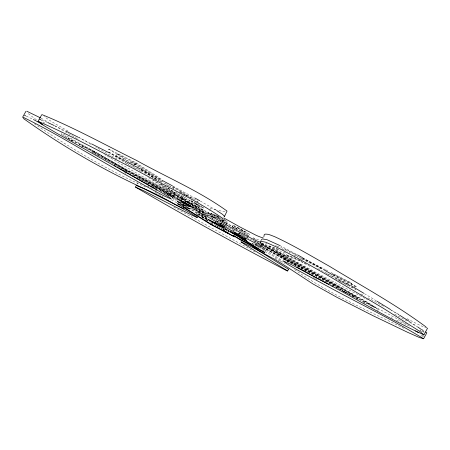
<?xml version="1.0" encoding="UTF-8"?>
<svg xmlns="http://www.w3.org/2000/svg" width="450" height="450" viewBox="0 0 450 450"><rect width="100%" height="100%" fill="white"/><g stroke="black" fill="none" stroke-linecap="round" stroke-linejoin="round"><path stroke-width="0.34" stroke-dasharray="2.25 1.69" d="M237.167 227.559L245.273 232.026L237.302 227.588L236.166 229.388M309.999 266.389A62.336 2.661 28.5 0 0 295.059 258.57L286.358 254.768L287.561 256.191L290.008 257.856L298.288 262.738A67.033 3.088 28.5 0 0 325.519 277.526L367.571 299.756M198.821 215.331L200.61 212.164M207.259 214.138L209.407 210.268M225.664 225.129L227.301 222.024M232.206 227.244L233.173 225.45M356.569 299.767L357.576 297.906L352.935 294.789L268.712 247.376L261.782 242.871M364.506 302.659L365.243 301.298L280.828 253.761L268.976 246.015L267.885 248.001L279.765 255.701L337.978 288.439M368.094 304.875L369.028 303.148L284.271 255.414L274.354 248.917L273.262 250.909L283.207 257.366L358.532 299.734M371.289 307.918L372.296 306.056M377.381 311.344L378.388 309.482L369.028 303.148M333.157 285.75L333.63 284.878L261.366 244.496M336.426 287.994L337.179 286.611L260.758 243.894M342.731 291.375L342.917 291.032L342.028 290.447M349.83 285.418L348.154 284.259L349.419 281.919L330.879 272.43M345.156 292.494L345.392 292.067L337.179 286.611M351.022 284.642L351.652 283.477L349.419 281.919M348.626 294.188L349.267 293.001L261.793 244.013M353.829 287.381L354.769 285.649L333.141 274.567M352.119 296.297L352.935 294.789M352.704 296.561L353.205 295.633L349.267 293.001M289.367 253.119L290.025 251.916L296.826 255.403M267.885 248.001L296.207 258.474L296.359 258.199M297 257.017L297.416 256.258L298.457 256.793M300.774 261.011L273.262 250.909M301.697 259.324L301.899 258.947L322.059 269.28M252.996 238.404L253.26 237.909L260.713 240.519M258.373 247.494L258.778 246.752L252.889 242.994M260.134 245.323L262.733 246.667L263.784 244.744L261.315 243.141M295.38 265.551L266.091 249.086L267.283 246.853M265.433 250.886L265.601 250.583L254.931 243.765M256.213 244.237L266.563 249.609L267.598 247.725M312.722 274.641L267.66 249.306L268.712 247.376M279.765 255.701L280.828 253.761M284.827 250.312L285.446 249.176L296.786 254.981M283.207 257.366L284.271 255.414M283.596 259.824L286.358 254.768M220.376 217.991L220.663 217.474M217.373 226.693L217.682 226.131M218.239 226.755L218.694 227.227M220.303 225.394L221.304 223.566M221.642 222.958L223.312 219.915M223.588 219.645L222.463 221.692A9.27 0.394 28.8 0 0 218.779 219.606M221.625 228.741L221.828 228.375M223.335 221.974L225.067 222.536L226.209 220.466M225.697 225.191L227.374 222.148M223.363 229.674L223.892 228.718M223.796 229.657L224.19 228.943M222.913 224.792L226.457 226.631L227.25 225.186M227.908 231.424L228.437 230.468L224.151 228.24M228.977 230.102L228.606 230.777L228.932 230.895M228.409 231.744L228.746 231.137L225.017 228.786M228.667 231.739L228.938 231.255M232.11 227.154L233.111 225.326M233.561 227.869L234.107 226.873L236.784 227.756L235.952 229.264M238.967 230.631L239.445 229.759L241.644 230.496A9.264 0.416 28.8 0 0 248.811 233.775A9.264 0.416 28.8 0 0 236.121 226.631A9.264 0.416 28.8 0 0 236.784 227.756M237.701 234.714L238.539 233.179L240.227 233.769M239.046 233.702L239.619 232.656M240.542 232.504L241.644 230.496M243.939 234.461L245.273 232.026M246.077 237.499L246.099 236.812M246.938 236.599L247.742 235.131L239.445 229.759M247.995 236.694L249.328 234.259M180.084 198.782L183.251 199.631L184.388 197.567L180.883 195.317M185.963 196.616L186.885 194.94L171.956 186.047M184.657 202.359L185.462 200.897L195.576 205.757L213.013 215.921M185.153 202.511L185.749 201.426L207.709 213.874M187.026 202.506L186.733 202.196M186.778 202.056L188.752 202.601L189.894 200.537L182.391 195.716M189.236 203.625L189.72 202.748L198.219 205.093L197.078 207.163L192.229 205.763M189.816 204.193L190.029 203.799L185.462 200.897M189.872 205.83L192.527 201.015M192.33 206.736L193.236 205.093A10.114 0.439 28.9 0 1 182.413 199.221L182.183 199.631M201.938 205.447L201.043 207.073L194.856 203.096L195.767 201.448M193.528 206.438L194.13 205.346M194.192 208.26L196.847 203.451M201.043 207.073L196.47 204.733L197.662 202.567M203.749 208.074L196.622 206.055L195.525 208.046L202.601 210.144L203.749 208.074L196.644 203.49M197.032 214.318L196.577 214.031L197.544 212.271L205.656 214.836M206.657 217.131L198.546 212.248L199.586 210.364L206.1 214.504M206.556 216.849L201.487 213.649L202.534 211.759L195.671 207.9M205.296 215.409L202.028 213.339L203.085 211.421L190.879 204.553M207.489 220.393L201.263 216.568L202.236 214.813L205.892 215.989M202.106 217.693L202.382 217.198L207.169 218.801M205.571 215.111L205.048 214.779L206.106 212.85M207.922 214.307L208.592 213.086M206.438 220.309L206.826 219.606L207.461 220.005M210.127 215.027L211.134 213.204M207.017 220.776L207.804 221.051L208.164 220.404M211.258 215.432L211.736 214.566L196.622 206.055M212.158 218.824L212.541 218.126L212.04 217.811M214.268 216.101L214.543 215.601L214.993 215.741A9.27 0.416 28.8 0 1 211.354 213.227A9.27 0.416 28.8 0 1 218.61 216.844L219.375 217.08M214.442 216.743L215.229 215.432L219.819 217.749M211.629 223.318L211.944 222.75M212.648 223.116L212.203 223.47M216.833 217.811L217.688 216.253M217.766 218.379L218.61 216.844M247.286 237.808L249.294 234.157M170.274 186.744L170.584 186.188M160.251 190.828L167.805 194.726L168.862 192.819L176.833 197.303M166.297 194.248L168.885 195.581L169.931 193.686L176.462 197.359M173.514 188.443L174.077 187.419M172.102 197.882L174.932 192.757L170.207 189.54A63.27 2.745 29.1 0 0 161.347 184.269M179.752 191.818L180.101 191.194L172.389 186.84M177.328 197.438L178.132 195.975L184.388 197.567M176.839 198.506L179.173 194.276M179.511 193.674L180.512 191.863M181.62 193.686L182.233 192.572L180.101 191.194M182.818 193.944L183.482 192.735M180.585 200.261L181.395 198.804L126.534 170.606L94.584 152.646L83.807 147.122M181.862 199.744L184.86 194.316L193.523 199.209M182.031 199.693L182.621 198.624L189.894 200.537M124.763 170.432L125.218 169.611L189.72 202.748M129.24 163.839L130.534 161.511L135.225 163.884L162.669 181.581M126 171.562L126.534 170.606M126.371 171.568L127.299 169.892L178.132 195.975M127.356 172.119L127.637 171.613L168.862 192.819M127.946 172.119L128.621 170.904L182.621 198.624M133.965 164.807L135.056 162.838L117.118 153.787L115.819 156.133L125.899 162.557M134.578 165.049L135.225 163.884M135.225 164.807L136.266 162.934L108.799 149.091L107.556 151.324M136.986 184.202L137.908 182.542M81.506 147.735L82.282 146.34L79.211 144.439L93.071 151.537L125.218 169.611M92.565 152.438L93.071 151.537M93.696 153.011L94.551 151.476L127.299 169.892M94.078 153.557L94.584 152.646M95.237 154.131L96.086 152.606L128.621 170.904M103.776 158.625L103.95 158.304L120.572 167.642M105.188 159.699L105.379 159.356L113.878 164.132M67.911 138.369L96.086 152.606M210.201 215.139L211.236 213.345M174.932 192.757L174.752 193.033L170.432 191.374L157.118 184.584A67.821 3.172 29 0 1 129.684 169.099L104.681 154.564M184.86 194.316L186.007 195.204M224.994 211.877L218.554 210.482M424.299 332.111L419.895 330.559M216.101 209.841L211.444 208.659A69.829 3.392 28.7 0 0 210.206 208.721M178.926 198.472L179.308 198.574M217.749 215.572L208.997 213.109A69.846 3.026 28.7 0 0 209.604 214.954M184.388 201.049L187.785 202.241M185.062 201.583L186.345 201.938M189.478 204.024L189.928 204.154M190.834 204.412L193.236 205.093M420.936 335.689L423.433 336.409M219.504 217.119L219.887 217.237M223.881 219.741L225.501 220.247M219.009 219.381L219.398 219.499M210.347 217.423L211.005 217.631M211.663 217.845L212.541 218.126M196.577 214.031L206.561 217.305M216.624 221.029L216.354 220.944A9.276 0.371 28.8 0 1 221.333 223.74L221.608 223.83M217.164 221.209L217.704 221.389M216.084 220.922L216.636 221.107M217.192 221.287L217.755 221.473M218.317 221.659L218.88 221.85M201.263 216.568L206.781 218.407M220.607 223.442L221.715 223.813M222.272 224.004L222.834 224.19M223.397 224.376L223.965 224.567M222.165 224.016L222.716 224.201L222.345 224.01M223.279 224.393L223.836 224.578M227.126 227.183L227.481 227.301M227.841 227.424L230.018 228.172M232.251 229.905L232.588 230.018M232.926 230.136L233.944 230.49M234.287 230.608L234.63 230.732M211.393 223.189L211.798 223.329M275.4 245.661L276.435 246.021M276.964 246.206L285.446 249.176M225.067 228.623L226.839 229.247M227.559 229.5L227.919 229.629M225.135 228.938L227.801 229.882M228.251 230.04L229.162 230.361M265.731 243.315L266.974 243.754M281.942 249.058L290.025 251.916M243.489 235.958L244.288 236.244M244.614 236.357L245.261 236.588M245.908 236.818L246.358 236.981M222.93 229.348L223.363 229.506M261.456 243.214L278.955 249.514M268.976 246.015L279.023 249.632M293.867 254.981L297.416 256.258M257.484 242.747L259.228 243.382M261 244.024L284.456 252.557M284.602 252.647L285.727 253.058M300.639 258.486L301.899 258.947M426.842 328.016L420.947 325.8L406.029 318.206M419.929 330.621L423.832 332.151M41.529 119.964L47.087 122.271M193.241 199.108L192.24 198.647M147.077 183.043L152.713 185.619A56.678 2.239 28.9 0 1 170.499 194.462L175.331 197.044M396.624 320.248L410.49 326.582M145.682 186.969C106.549 169.588 69.615 147.656 34.228 123.626M404.072 328.298C366.384 310.022 327.645 292.984 293.31 268.712M26.269 116.134L32.805 119.211M124.476 172.553L126.219 173.391M54.624 125.73L65.385 130.894M166.978 194.782L172.502 197.1L172.665 196.858L171.214 195.75L167.906 193.686A63.281 2.447 29 0 0 141.879 178.622L60.964 132.795M246.741 237.308L259.374 243.72M147.156 185.991L152.347 188.539M280.322 261.287L284.681 263.447M155.289 190.001L157.056 190.879M77.901 137.053L90.934 143.578M172.204 198.472L176.451 200.61M108.506 151.948L124.858 160.228M115.819 156.133L124.712 160.639M94.551 151.476L61.267 134.443L64.046 136.159M302.816 258.069L325.176 269.511M325.749 269.803L328.596 271.26M302.259 258.182L322.942 268.774M332.387 273.611L351.652 283.477M299.025 257.085L322.56 269.145M82.282 146.34L83.047 146.728M332.927 274.854L356.94 287.168L354.769 285.649M108.276 152.37L124.959 160.931M92.014 152.173L94.483 153.444M96.958 154.716L103.95 158.304M94.944 153.996L96.238 154.659M96.671 154.884L97.538 155.329M97.971 155.548L105.379 159.356M317.717 268.616L348.154 284.259M326.683 273.617L330.581 275.619M331.144 275.906L349.819 285.508M297.816 259.301L299.509 260.173M335.464 278.668L349.875 286.082M351.697 287.021L352.912 287.646M129.392 172.828L169.931 193.686M301.252 261.439L302.912 262.288M304.02 262.862L307.35 264.577M338.062 280.384L339.812 281.284M340.391 281.582L355.697 289.463L353.52 287.955M132.986 175.281L137.942 177.834M138.566 178.155L144.298 181.102M144.816 181.373L175.933 197.404M138.915 178.644L140.507 179.471M141.041 179.747L143.719 181.125M144.253 181.401L146.942 182.784M147.482 183.06L176.147 197.831M233.955 228.021L237.555 229.877L222.244 220.005M247.742 235.131L243.478 232.931L234.107 226.873M152.162 185.917L176.046 198.231M152.724 186.514L176.22 198.636M164.233 193.179L165.78 193.978M261.186 243.399L263.784 244.744M238.972 232.914L240.474 233.691M240.975 233.955L242.488 234.731M255.184 241.301L257.237 242.364M257.754 242.629L259.296 243.428M232.29 229.646L236.486 231.817M243.017 235.198L246.667 237.088M259.656 245.357L307.153 271.772M258.632 245.222L266.091 249.086M353.205 295.633L357.576 297.906M224.916 229.151L228.746 231.137M251.803 243.124L258.778 246.752M224.831 229.382L228.471 231.272M251.966 243.489L265.601 250.583M345.392 292.067L376.729 308.363M342.917 291.032L343.575 291.375M343.71 291.442L344.638 291.926M344.767 291.994L378.388 309.482M218.334 226.817L218.964 227.143M219.594 227.475L220.224 227.801M220.86 228.133L222.126 228.791M222.761 229.123L223.397 229.455M217.074 226.384L217.614 226.665M219.476 227.638L220.258 228.043M407.301 324.326L318.082 276.131A62.348 2.374 28.6 0 0 292.804 262.699L284.147 258.812L287.848 261.816M140.996 169.256L161.303 179.927M190.896 197.961L189.197 197.049M279.855 245.526L296.899 254.559M398.818 314.398L390.932 310.196M274.759 258.334L279.703 260.961M261.242 244.699L276.722 253.237A56.441 2.222 28.7 0 1 291.167 262.238L296.392 265.899M171.439 199.839L177.458 203.141M41.04 118.187L48.206 122.13M383.501 306.208L368.106 297.889M262.052 249.969L263.767 250.886M172.946 186.126L194.259 197.685M394.667 314.207L406.941 320.873M391.241 317.61L392.468 318.274M360.877 293.974L364.449 295.914M255.088 251.938L172.761 206.477M409.393 322.223L416.571 326.233M264.909 251.499L274.68 256.972A56.453 1.98 28.8 0 1 282.437 261.608M218.284 217.373L218.694 217.603M188.297 196.543L188.747 196.796M195.587 209.464L205.048 214.779M194.524 209.121L202.028 213.339M266.563 249.609L291.037 263.363M121.044 167.906L127.637 171.613M114.351 164.396L115.296 164.925M115.763 165.189L120.938 168.097M121.404 168.362L122.344 168.885M122.811 169.149L125.156 170.466M125.623 170.73L128.081 172.114M167.805 194.726L176.276 199.485M192.651 208.688L201.487 213.649M168.885 195.581L176.344 199.778M191.177 208.108L198.546 212.248M175.787 191.683L176.299 191.976M187.076 202.416L189.934 204.024M178.824 198.422L179.82 198.984M194.985 207.776L206.123 214.009M363.099 302.299L366.514 304.223M195.3 208.198L205.881 214.149M338.552 288.759L343.142 291.341M343.716 291.668L348.294 294.238M117.073 159.069L95.659 146.942M302.344 257.558L322.841 269.173M90.956 144.276L78.069 136.924M54.771 125.809L78.829 139.573M217.884 217.148L215.201 215.471M70.639 140.316L72.394 141.322M187.431 196.048L187.852 196.296M155.278 192.313L162.984 196.751M200.323 201.06L215.977 210.116M68.096 131.186C60.142 126.287 51.547 122.209 44.167 116.477M333.101 275.113L350.01 285.047M187.026 195.817L186.311 195.39M315.506 278.724L317.137 279.703M364.404 293.636L376.324 300.836M44.91 123.283L41.169 120.493M255.516 243.956L282.358 260.584M67.995 138.223L69.964 139.444M70.948 140.046L73.879 141.862M74.852 142.459L75.819 143.061M65.233 136.896L67.601 138.352M391.219 309.983L398.964 314.814M197.747 214.763L199.794 216.039M201.819 217.311L202.489 217.727M203.828 218.565L204.497 218.981M205.824 219.814L207.804 221.051M191.559 209.897L206.989 219.566M215.606 225.107L216.219 225.495M217.209 226.114L217.676 226.406M209.312 221.608L210.111 222.036M210.628 222.429L212.704 223.661M214.312 224.668L214.791 224.966M214.954 225.067L215.752 225.568M215.977 225.709L216.568 226.08M313.29 277.324L314.949 278.376M197.544 212.271L206.775 218.087M223.116 228.831L224.747 229.854M191.886 209.638L206.539 218.835M222.171 228.645L222.986 229.151M195.778 208.851L200.537 211.995L200.143 212.034A59.428 2.436 29 0 1 193.624 209.149M228.437 230.468L228.803 230.698M225.276 229.106L228.274 231.002M202.236 214.813L207.619 218.205M202.534 211.759L206.46 214.256M108.534 152.1L129.634 165.521M148.635 177.609L183.251 199.631M211.388 217.53L213.03 218.576M213.576 218.925L214.661 219.617M215.207 219.96L215.747 220.309M216.287 220.652L217.811 221.619M218.188 221.861L218.565 222.103M218.947 222.339L219.324 222.581M220.072 223.059L221.203 223.774M181.395 198.804L186.21 201.864M132.401 165.859L138.651 169.852M139.224 170.218L142.093 172.052M160.931 184.078L197.078 207.163M230.074 228.229L231.182 228.943M203.085 211.421L207.422 214.189M126.99 163.254L135.658 168.773M153.118 179.899L188.752 202.601M220.455 222.806L221.968 223.768M223.476 224.73L225.714 226.153M226.086 226.395L226.457 226.631M108.799 149.091L128.149 161.499M141.114 169.813L156.088 179.415M176.147 192.279L180.298 194.94M218.874 219.679L219.251 219.926M220.388 220.652L221.136 221.13M141.216 170.01L156.172 179.601M239.119 232.774L239.67 233.128M240.767 233.831L241.312 234.18M241.864 234.534L242.409 234.883M239.023 232.836L239.732 233.291M137.632 168.593L148.005 175.224M167.906 187.954L202.601 210.144M130.534 161.511L169.02 186.289M190.609 200.188L198.219 205.093M214.543 215.601L216.264 216.709M222.086 220.461L233.353 227.711M253.316 240.609L253.958 241.02M254.593 241.431L255.229 241.841M260.876 245.475L262.733 246.667M221.299 220.112L225.067 222.536M117.118 153.787L134.235 164.784M141.666 169.554L161.578 182.346M196.47 204.733L190.254 200.739A10.114 0.467 28.9 0 0 194.856 203.096M211.736 214.566L214.616 216.416M219.819 219.757L221.906 221.096M222.283 221.344L222.66 221.586M223.791 222.311L224.539 222.789M224.916 223.031L225.287 223.273M226.035 223.751L226.406 223.987M226.778 224.224L227.149 224.466M141.508 169.554L158.715 180.602M159.829 181.316L161.482 182.385M244.299 235.654L244.682 235.901M135.056 162.838L161.19 179.73M165.375 183.324L175.461 189.833M261.354 245.239L267.66 249.306M218.312 215.949L218.818 216.276M136.266 162.934L161.1 179.016M253.26 237.909L253.749 238.23M254.391 238.646L255.667 239.473M196.459 201.156L196.847 201.409M198.011 202.162L198.399 202.416M224.46 219.33L225.062 219.724M410.119 321.919L416.981 326.447M333.63 284.878L341.516 290.104M422.404 335.25L424.682 336.763M365.243 301.298L373.967 307.187M421.734 329.299L424.569 331.228M36.371 119.807L27.045 112.708M421.988 330.03L424.086 331.785M426.465 327.353L427.5 328.258M223.796 219.774A9.27 0.416 28.8 0 1 227.357 222.154A9.27 0.416 28.8 0 1 222.654 219.971M186.885 194.94A10.114 0.495 28.9 0 1 196.425 200.419A10.114 0.495 28.9 0 1 196.481 201.094M185.282 195.109A10.114 0.495 28.9 0 1 182.233 192.572M183.077 195.823A10.114 0.467 28.9 0 1 183.381 195.981M238.539 233.179A9.264 0.371 28.8 0 1 242.938 235.637M210.617 209.43A69.829 3.392 28.7 0 1 210.291 209.008M225.338 225.748L224.359 227.61L225.366 225.804"/><path stroke-width="0.67" d="M263.869 236.683L264.223 234.72L265.095 234.135C268.363 233.82 271.378 235.519 274.376 236.548C293.473 245.329 311.518 256.202 329.811 266.501C362.104 286.155 395.567 304.363 425.947 326.897M224.139 216.748L224.319 216.023L222.379 214.245L216.585 210.465M261.394 240.244L261.647 239.417L262.474 238.916L267.126 239.766L279.855 245.526M224.46 216.501L227.047 211.061C199.018 190.839 166.523 177.216 136.395 160.357C105.154 144.866 74.526 127.884 42.204 114.694M427.5 328.258L423.951 334.868L419.192 330.975L382.764 307.935L325.682 274.095L297.939 258.401L276.649 247.089L265.776 242.235L261.163 241.312L260.364 241.768L260.162 244.333A70.2 2.88 28.9 0 1 252.697 241.774L230.079 229.821L209.447 217.862A69.851 2.841 28.7 0 1 207.771 215.331L221.034 219.077L222.795 219.189L222.958 218.503C194.507 198.827 162.394 184.731 132.216 167.884C101.07 152.184 70.476 135.231 38.413 121.449L41.929 124.419L57.392 133.605L140.709 180.731A63.287 2.301 29 0 1 166.759 195.761L170.072 197.814L171.377 199.136L163.406 195.587L153.821 190.53A67.843 2.661 29 0 1 126.354 175.089C91.913 156.06 58.686 134.691 23.338 117.343L23.687 118.682C63.169 146.857 105.429 171.197 149.659 191.138A56.689 1.879 28.9 0 1 167.383 200.098L188.308 211.821L197.499 217.507L197.123 217.519A59.445 2.042 29 0 1 183.921 211.185L143.184 190.507L135.641 187.194C185.411 216.248 235.918 244.108 286.982 270.821L287.589 270.9L250.301 247.866A58.719 1.997 28.6 0 1 240.936 241.746L252.585 247.354L273.656 258.84A56.458 1.862 28.8 0 1 288.18 267.711L312.733 283.815L337.573 297.669L372.881 315.636L407.452 332.229L419.259 337.455L423.608 338.766L426.836 332.764L425.7 331.993M287.567 271.018L288.467 269.376M264.864 251.927L264.544 252.518L240.024 239.721L233.021 235.322L257.721 248.687L258.041 248.096M220.208 225.787L224.679 227.34L219.594 224.482L215.229 222.992A9.276 0.349 28.8 0 0 208.401 219.791A9.276 0.349 28.8 0 0 221.158 226.952A9.276 0.349 28.8 0 0 220.208 225.787L220.77 224.764M183.482 206.235L183.161 206.82L212.541 225.118L227.706 233.032L228.037 232.425M229.939 231.609L230.287 230.979M230.867 232.234L231.283 231.48M232.487 233.218L232.903 232.464M178.088 203.169L177.699 203.861L210.954 224.55L234.439 236.807L234.866 236.025M257.721 248.687L239.4 237.099A9.27 0.349 28.8 0 1 229.821 231.508A9.27 0.349 28.8 0 1 237.42 235.226L239.659 236.042L240.075 235.282M240.024 239.721L240.525 238.798M241.881 240.429L242.325 239.619M264.544 252.518L243.956 239.473A9.27 0.349 28.8 0 0 242.364 238.005L245.222 239.051L245.554 238.455M246.735 239.878L246.184 240.879L241.639 238.517M190.322 208.35L189.996 208.946L183.111 204.632L183.437 204.041M185.153 202.511L184.551 203.597L190.097 206.708L190.693 205.622M177.699 203.861L184.309 205.864L184.725 205.11M210.954 224.55L211.281 223.954M212.541 225.118L212.861 224.539M215.229 222.992L215.792 221.968M184.309 205.864L177.362 201.516L177.683 200.931M181.204 201.409L181.581 200.728M135.45 186.964L136.373 185.304M22.5 117.411L25.909 111.347M37.946 121.478L41.721 114.767M136.558 185.541L144.124 188.814L183.679 208.783M177.362 201.516L185.619 203.906A10.114 0.416 28.9 0 1 176.94 198.534A10.114 0.416 28.9 0 1 189.748 205.29A10.114 0.416 28.9 0 1 192.026 207.287L183.111 204.632M183.161 206.82L189.996 208.946M423.951 334.868C387.18 318.262 352.834 296.601 316.946 278.218A62.353 2.233 28.6 0 0 291.679 264.763L283.044 260.837L286.768 263.796L295.071 268.639A67.056 2.587 28.6 0 0 322.296 283.449C355.956 302.062 390.859 318.583 423.608 338.766M39.679 119.199L40.911 119.711M47.706 122.529L53.989 125.426M26.792 111.201L40.449 117.866M24.486 115.296L25.678 115.853M66.021 131.197L77.901 137.053M91.552 143.888L108.276 152.37M125.573 161.252L140.377 168.93M161.921 180.253L172.339 185.794M297.506 254.88L302.344 257.558M328.826 284.372L323.37 281.475A67.044 2.756 28.6 0 1 296.696 266.979M331.858 285.981L333.067 286.622M155.486 188.854L156.623 189.467M33.401 119.492L40.472 123.3M194.873 198.017L199.721 200.711M41.057 123.621L42.863 124.622M323.443 269.516L332.494 274.759M415.53 330.958L418.416 332.595M223.729 217.929L240.486 227.267L256.219 235.35A70.178 3.431 28.9 0 0 263.25 237.859M114.171 165.414L115.982 166.461M117.191 167.158L118.401 167.856M119.61 168.553L126.253 172.395M350.612 285.401L363.808 293.276M376.92 301.196L390.623 309.611M253.001 247.146L288.489 269.246M399.561 315.186L409.545 321.542M234.439 236.807L223.104 230.153L227.706 233.032M245.222 239.051L233.921 232.397L239.659 236.042M211.208 216.09L231.244 227.706L253.873 239.631A70.189 3.06 28.9 0 0 260.843 242.252M417.555 326.824L421.459 329.586M154.918 188.55A67.837 2.829 29 0 1 127.462 173.093M233.826 233.646L241.937 238.112L233.826 233.646M181.131 200.936L189.968 205.83L181.131 200.936M211.877 221.524L219.966 226.001L211.877 221.524"/></g></svg>
